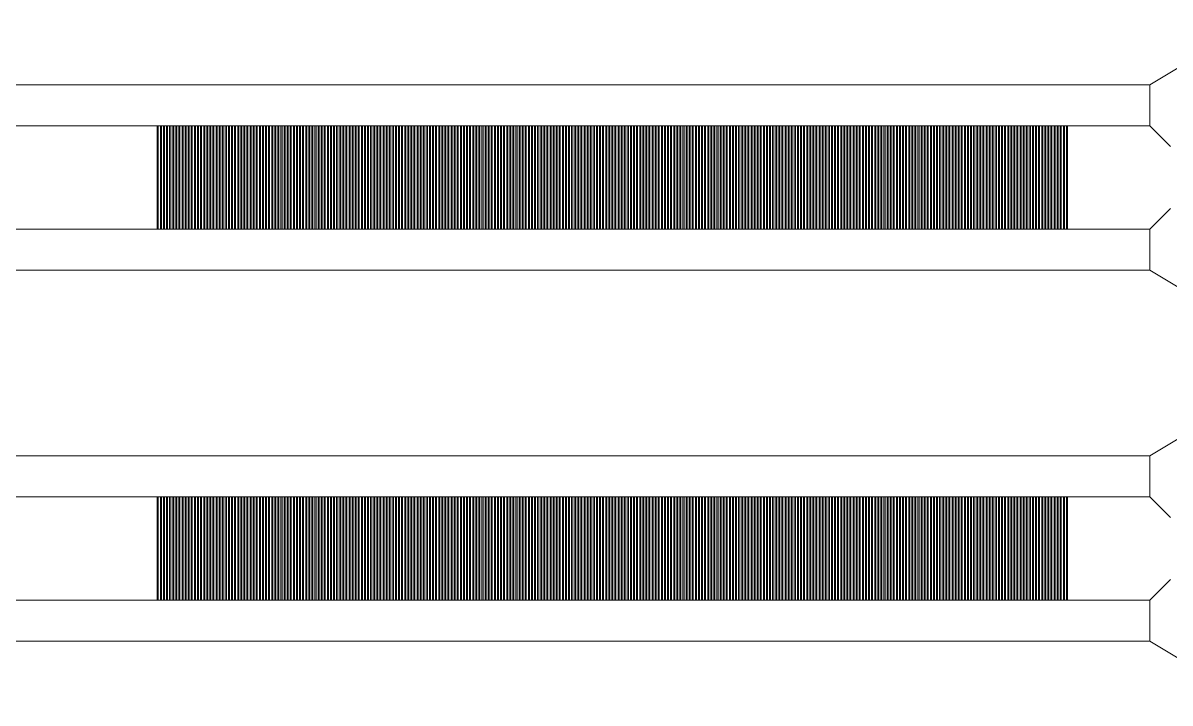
# Model space of a CAD drawing. Extents: x 1000 to 49000, y 2919 to 77300.
# Drawn here: x 32873 to 33430, y 65345 to 65675 of the extents above; entities that cross this region are included whole.
import ezdxf

# ---------------------------------------------------------------- set-up
doc = ezdxf.new("R2010")
doc.units = 13
doc.layers.add('Inner', color=4, linetype='Continuous', lineweight=0, true_color=0x00ffff)

msp = doc.modelspace()

# ---------------------------------------------------------------- linework, layer by layer
at = {"layer": 'Inner'}
for points in [[(33470, 65675), (33420, 65645), (33420, 65625), (33430, 65615)], [(33420, 65625), (33420, 65645), (31910, 65645), (31910, 65625), (33420, 65625)], [(32938.5, 65575), (32939, 65575), (32939, 65625), (32938.5, 65625), (32938.5, 65575)], [(32940, 65575), (32940.5, 65575), (32940.5, 65625), (32940, 65625), (32940, 65575)], [(32941.5, 65575), (32942, 65575), (32942, 65625), (32941.5, 65625), (32941.5, 65575)], [(32943, 65575), (32943.5, 65575), (32943.5, 65625), (32943, 65625), (32943, 65575)], [(32944.5, 65575), (32945, 65575), (32945, 65625), (32944.5, 65625), (32944.5, 65575)], [(32946, 65575), (32946.5, 65575), (32946.5, 65625), (32946, 65625), (32946, 65575)], [(32947.5, 65575), (32948, 65575), (32948, 65625), (32947.5, 65625), (32947.5, 65575)], [(32949, 65575), (32949.5, 65575), (32949.5, 65625), (32949, 65625), (32949, 65575)], [(32950.5, 65575), (32951, 65575), (32951, 65625), (32950.5, 65625), (32950.5, 65575)], [(32952, 65575), (32952.5, 65575), (32952.5, 65625), (32952, 65625), (32952, 65575)], [(32953.5, 65575), (32954, 65575), (32954, 65625), (32953.5, 65625), (32953.5, 65575)], [(32955, 65575), (32955.5, 65575), (32955.5, 65625), (32955, 65625), (32955, 65575)], [(32956.5, 65575), (32957, 65575), (32957, 65625), (32956.5, 65625), (32956.5, 65575)], [(32958, 65575), (32958.5, 65575), (32958.5, 65625), (32958, 65625), (32958, 65575)], [(32959.5, 65575), (32960, 65575), (32960, 65625), (32959.5, 65625), (32959.5, 65575)], [(32961, 65575), (32961.5, 65575), (32961.5, 65625), (32961, 65625), (32961, 65575)], [(32962.5, 65575), (32963, 65575), (32963, 65625), (32962.5, 65625), (32962.5, 65575)], [(32964, 65575), (32964.5, 65575), (32964.5, 65625), (32964, 65625), (32964, 65575)], [(32965.5, 65575), (32966, 65575), (32966, 65625), (32965.5, 65625), (32965.5, 65575)], [(32967, 65575), (32967.5, 65575), (32967.5, 65625), (32967, 65625), (32967, 65575)], [(32968.5, 65575), (32969, 65575), (32969, 65625), (32968.5, 65625), (32968.5, 65575)], [(32970, 65575), (32970.5, 65575), (32970.5, 65625), (32970, 65625), (32970, 65575)], [(32971.5, 65575), (32972, 65575), (32972, 65625), (32971.5, 65625), (32971.5, 65575)], [(32973, 65575), (32973.5, 65575), (32973.5, 65625), (32973, 65625), (32973, 65575)], [(32974.5, 65575), (32975, 65575), (32975, 65625), (32974.5, 65625), (32974.5, 65575)], [(32976, 65575), (32976.5, 65575), (32976.5, 65625), (32976, 65625), (32976, 65575)], [(32977.5, 65575), (32978, 65575), (32978, 65625), (32977.5, 65625), (32977.5, 65575)], [(32979, 65575), (32979.5, 65575), (32979.5, 65625), (32979, 65625), (32979, 65575)], [(32980.5, 65575), (32981, 65575), (32981, 65625), (32980.5, 65625), (32980.5, 65575)], [(32982, 65575), (32982.5, 65575), (32982.5, 65625), (32982, 65625), (32982, 65575)], [(32983.5, 65575), (32984, 65575), (32984, 65625), (32983.5, 65625), (32983.5, 65575)], [(32985, 65575), (32985.5, 65575), (32985.5, 65625), (32985, 65625), (32985, 65575)], [(32986.5, 65575), (32987, 65575), (32987, 65625), (32986.5, 65625), (32986.5, 65575)], [(32988, 65575), (32988.5, 65575), (32988.5, 65625), (32988, 65625), (32988, 65575)], [(32989.5, 65575), (32990, 65575), (32990, 65625), (32989.5, 65625), (32989.5, 65575)], [(32991, 65575), (32991.5, 65575), (32991.5, 65625), (32991, 65625), (32991, 65575)], [(32992.5, 65575), (32993, 65575), (32993, 65625), (32992.5, 65625), (32992.5, 65575)], [(32994, 65575), (32994.5, 65575), (32994.5, 65625), (32994, 65625), (32994, 65575)], [(32995.5, 65575), (32996, 65575), (32996, 65625), (32995.5, 65625), (32995.5, 65575)], [(32997, 65575), (32997.5, 65575), (32997.5, 65625), (32997, 65625), (32997, 65575)], [(32998.5, 65575), (32999, 65575), (32999, 65625), (32998.5, 65625), (32998.5, 65575)], [(33000, 65575), (33000.5, 65575), (33000.5, 65625), (33000, 65625), (33000, 65575)], [(33001.5, 65575), (33002, 65575), (33002, 65625), (33001.5, 65625), (33001.5, 65575)], [(33003, 65575), (33003.5, 65575), (33003.5, 65625), (33003, 65625), (33003, 65575)], [(33004.5, 65575), (33005, 65575), (33005, 65625), (33004.5, 65625), (33004.5, 65575)], [(33006, 65575), (33006.5, 65575), (33006.5, 65625), (33006, 65625), (33006, 65575)], [(33007.5, 65575), (33008, 65575), (33008, 65625), (33007.5, 65625), (33007.5, 65575)], [(33009, 65575), (33009.5, 65575), (33009.5, 65625), (33009, 65625), (33009, 65575)], [(33010.5, 65575), (33011, 65575), (33011, 65625), (33010.5, 65625), (33010.5, 65575)], [(33012, 65575), (33012.5, 65575), (33012.5, 65625), (33012, 65625), (33012, 65575)], [(33013.5, 65575), (33014, 65575), (33014, 65625), (33013.5, 65625), (33013.5, 65575)], [(33015, 65575), (33015.5, 65575), (33015.5, 65625), (33015, 65625), (33015, 65575)], [(33016.5, 65575), (33017, 65575), (33017, 65625), (33016.5, 65625), (33016.5, 65575)], [(33018, 65575), (33018.5, 65575), (33018.5, 65625), (33018, 65625), (33018, 65575)], [(33019.5, 65575), (33020, 65575), (33020, 65625), (33019.5, 65625), (33019.5, 65575)], [(33021, 65575), (33021.5, 65575), (33021.5, 65625), (33021, 65625), (33021, 65575)], [(33022.5, 65575), (33023, 65575), (33023, 65625), (33022.5, 65625), (33022.5, 65575)], [(33024, 65575), (33024.5, 65575), (33024.5, 65625), (33024, 65625), (33024, 65575)], [(33025.5, 65575), (33026, 65575), (33026, 65625), (33025.5, 65625), (33025.5, 65575)], [(33027, 65575), (33027.5, 65575), (33027.5, 65625), (33027, 65625), (33027, 65575)], [(33028.5, 65575), (33029, 65575), (33029, 65625), (33028.5, 65625), (33028.5, 65575)], [(33030, 65575), (33030.5, 65575), (33030.5, 65625), (33030, 65625), (33030, 65575)], [(33031.5, 65575), (33032, 65575), (33032, 65625), (33031.5, 65625), (33031.5, 65575)], [(33033, 65575), (33033.5, 65575), (33033.5, 65625), (33033, 65625), (33033, 65575)], [(33034.5, 65575), (33035, 65575), (33035, 65625), (33034.5, 65625), (33034.5, 65575)], [(33036, 65575), (33036.5, 65575), (33036.5, 65625), (33036, 65625), (33036, 65575)], [(33037.5, 65575), (33038, 65575), (33038, 65625), (33037.5, 65625), (33037.5, 65575)], [(33039, 65575), (33039.5, 65575), (33039.5, 65625), (33039, 65625), (33039, 65575)], [(33040.5, 65575), (33041, 65575), (33041, 65625), (33040.5, 65625), (33040.5, 65575)], [(33042, 65575), (33042.5, 65575), (33042.5, 65625), (33042, 65625), (33042, 65575)], [(33043.5, 65575), (33044, 65575), (33044, 65625), (33043.5, 65625), (33043.5, 65575)], [(33045, 65575), (33045.5, 65575), (33045.5, 65625), (33045, 65625), (33045, 65575)], [(33046.5, 65575), (33047, 65575), (33047, 65625), (33046.5, 65625), (33046.5, 65575)], [(33048, 65575), (33048.5, 65575), (33048.5, 65625), (33048, 65625), (33048, 65575)], [(33049.5, 65575), (33050, 65575), (33050, 65625), (33049.5, 65625), (33049.5, 65575)], [(33051, 65575), (33051.5, 65575), (33051.5, 65625), (33051, 65625), (33051, 65575)], [(33052.5, 65575), (33053, 65575), (33053, 65625), (33052.5, 65625), (33052.5, 65575)], [(33054, 65575), (33054.5, 65575), (33054.5, 65625), (33054, 65625), (33054, 65575)], [(33055.5, 65575), (33056, 65575), (33056, 65625), (33055.5, 65625), (33055.5, 65575)], [(33057, 65575), (33057.5, 65575), (33057.5, 65625), (33057, 65625), (33057, 65575)], [(33058.5, 65575), (33059, 65575), (33059, 65625), (33058.5, 65625), (33058.5, 65575)], [(33060, 65575), (33060.5, 65575), (33060.5, 65625), (33060, 65625), (33060, 65575)], [(33061.5, 65575), (33062, 65575), (33062, 65625), (33061.5, 65625), (33061.5, 65575)], [(33063, 65575), (33063.5, 65575), (33063.5, 65625), (33063, 65625), (33063, 65575)], [(33064.5, 65575), (33065, 65575), (33065, 65625), (33064.5, 65625), (33064.5, 65575)], [(33066, 65575), (33066.5, 65575), (33066.5, 65625), (33066, 65625), (33066, 65575)], [(33067.5, 65575), (33068, 65575), (33068, 65625), (33067.5, 65625), (33067.5, 65575)], [(33069, 65575), (33069.5, 65575), (33069.5, 65625), (33069, 65625), (33069, 65575)], [(33070.5, 65575), (33071, 65575), (33071, 65625), (33070.5, 65625), (33070.5, 65575)], [(33072, 65575), (33072.5, 65575), (33072.5, 65625), (33072, 65625), (33072, 65575)], [(33073.5, 65575), (33074, 65575), (33074, 65625), (33073.5, 65625), (33073.5, 65575)], [(33075, 65575), (33075.5, 65575), (33075.5, 65625), (33075, 65625), (33075, 65575)], [(33076.5, 65575), (33077, 65575), (33077, 65625), (33076.5, 65625), (33076.5, 65575)], [(33078, 65575), (33078.5, 65575), (33078.5, 65625), (33078, 65625), (33078, 65575)], [(33079.5, 65575), (33080, 65575), (33080, 65625), (33079.5, 65625), (33079.5, 65575)], [(33081, 65575), (33081.5, 65575), (33081.5, 65625), (33081, 65625), (33081, 65575)], [(33082.5, 65575), (33083, 65575), (33083, 65625), (33082.5, 65625), (33082.5, 65575)], [(33084, 65575), (33084.5, 65575), (33084.5, 65625), (33084, 65625), (33084, 65575)], [(33085.5, 65575), (33086, 65575), (33086, 65625), (33085.5, 65625), (33085.5, 65575)], [(33087, 65575), (33087.5, 65575), (33087.5, 65625), (33087, 65625), (33087, 65575)], [(33088.5, 65575), (33089, 65575), (33089, 65625), (33088.5, 65625), (33088.5, 65575)], [(33090, 65575), (33090.5, 65575), (33090.5, 65625), (33090, 65625), (33090, 65575)], [(33091.5, 65575), (33092, 65575), (33092, 65625), (33091.5, 65625), (33091.5, 65575)], [(33093, 65575), (33093.5, 65575), (33093.5, 65625), (33093, 65625), (33093, 65575)], [(33094.5, 65575), (33095, 65575), (33095, 65625), (33094.5, 65625), (33094.5, 65575)], [(33096, 65575), (33096.5, 65575), (33096.5, 65625), (33096, 65625), (33096, 65575)], [(33097.5, 65575), (33098, 65575), (33098, 65625), (33097.5, 65625), (33097.5, 65575)], [(33099, 65575), (33099.5, 65575), (33099.5, 65625), (33099, 65625), (33099, 65575)], [(33100.5, 65575), (33101, 65575), (33101, 65625), (33100.5, 65625), (33100.5, 65575)], [(33102, 65575), (33102.5, 65575), (33102.5, 65625), (33102, 65625), (33102, 65575)], [(33103.5, 65575), (33104, 65575), (33104, 65625), (33103.5, 65625), (33103.5, 65575)], [(33105, 65575), (33105.5, 65575), (33105.5, 65625), (33105, 65625), (33105, 65575)], [(33106.5, 65575), (33107, 65575), (33107, 65625), (33106.5, 65625), (33106.5, 65575)], [(33108, 65575), (33108.5, 65575), (33108.5, 65625), (33108, 65625), (33108, 65575)], [(33109.5, 65575), (33110, 65575), (33110, 65625), (33109.5, 65625), (33109.5, 65575)], [(33111, 65575), (33111.5, 65575), (33111.5, 65625), (33111, 65625), (33111, 65575)], [(33112.5, 65575), (33113, 65575), (33113, 65625), (33112.5, 65625), (33112.5, 65575)], [(33114, 65575), (33114.5, 65575), (33114.5, 65625), (33114, 65625), (33114, 65575)], [(33115.5, 65575), (33116, 65575), (33116, 65625), (33115.5, 65625), (33115.5, 65575)], [(33117, 65575), (33117.5, 65575), (33117.5, 65625), (33117, 65625), (33117, 65575)], [(33118.5, 65575), (33119, 65575), (33119, 65625), (33118.5, 65625), (33118.5, 65575)], [(33120, 65575), (33120.5, 65575), (33120.5, 65625), (33120, 65625), (33120, 65575)], [(33121.5, 65575), (33122, 65575), (33122, 65625), (33121.5, 65625), (33121.5, 65575)], [(33123, 65575), (33123.5, 65575), (33123.5, 65625), (33123, 65625), (33123, 65575)], [(33124.5, 65575), (33125, 65575), (33125, 65625), (33124.5, 65625), (33124.5, 65575)], [(33126, 65575), (33126.5, 65575), (33126.5, 65625), (33126, 65625), (33126, 65575)], [(33127.5, 65575), (33128, 65575), (33128, 65625), (33127.5, 65625), (33127.5, 65575)], [(33129, 65575), (33129.5, 65575), (33129.5, 65625), (33129, 65625), (33129, 65575)], [(33130.5, 65575), (33131, 65575), (33131, 65625), (33130.5, 65625), (33130.5, 65575)], [(33132, 65575), (33132.5, 65575), (33132.5, 65625), (33132, 65625), (33132, 65575)], [(33133.5, 65575), (33134, 65575), (33134, 65625), (33133.5, 65625), (33133.5, 65575)], [(33135, 65575), (33135.5, 65575), (33135.5, 65625), (33135, 65625), (33135, 65575)], [(33136.5, 65575), (33137, 65575), (33137, 65625), (33136.5, 65625), (33136.5, 65575)], [(33138, 65575), (33138.5, 65575), (33138.5, 65625), (33138, 65625), (33138, 65575)], [(33139.5, 65575), (33140, 65575), (33140, 65625), (33139.5, 65625), (33139.5, 65575)], [(33141, 65575), (33141.5, 65575), (33141.5, 65625), (33141, 65625), (33141, 65575)], [(33142.5, 65575), (33143, 65575), (33143, 65625), (33142.5, 65625), (33142.5, 65575)], [(33144, 65575), (33144.5, 65575), (33144.5, 65625), (33144, 65625), (33144, 65575)], [(33145.5, 65575), (33146, 65575), (33146, 65625), (33145.5, 65625), (33145.5, 65575)], [(33147, 65575), (33147.5, 65575), (33147.5, 65625), (33147, 65625), (33147, 65575)], [(33148.5, 65575), (33149, 65575), (33149, 65625), (33148.5, 65625), (33148.5, 65575)], [(33150, 65575), (33150.5, 65575), (33150.5, 65625), (33150, 65625), (33150, 65575)], [(33151.5, 65575), (33152, 65575), (33152, 65625), (33151.5, 65625), (33151.5, 65575)], [(33153, 65575), (33153.5, 65575), (33153.5, 65625), (33153, 65625), (33153, 65575)], [(33154.5, 65575), (33155, 65575), (33155, 65625), (33154.5, 65625), (33154.5, 65575)], [(33156, 65575), (33156.5, 65575), (33156.5, 65625), (33156, 65625), (33156, 65575)], [(33157.5, 65575), (33158, 65575), (33158, 65625), (33157.5, 65625), (33157.5, 65575)], [(33159, 65575), (33159.5, 65575), (33159.5, 65625), (33159, 65625), (33159, 65575)], [(33160.5, 65575), (33161, 65575), (33161, 65625), (33160.5, 65625), (33160.5, 65575)], [(33162, 65575), (33162.5, 65575), (33162.5, 65625), (33162, 65625), (33162, 65575)], [(33163.5, 65575), (33164, 65575), (33164, 65625), (33163.5, 65625), (33163.5, 65575)], [(33165, 65575), (33165.5, 65575), (33165.5, 65625), (33165, 65625), (33165, 65575)], [(33166.5, 65575), (33167, 65575), (33167, 65625), (33166.5, 65625), (33166.5, 65575)], [(33168, 65575), (33168.5, 65575), (33168.5, 65625), (33168, 65625), (33168, 65575)], [(33169.5, 65575), (33170, 65575), (33170, 65625), (33169.5, 65625), (33169.5, 65575)], [(33171, 65575), (33171.5, 65575), (33171.5, 65625), (33171, 65625), (33171, 65575)], [(33172.5, 65575), (33173, 65575), (33173, 65625), (33172.5, 65625), (33172.5, 65575)], [(33174, 65575), (33174.5, 65575), (33174.5, 65625), (33174, 65625), (33174, 65575)], [(33175.5, 65575), (33176, 65575), (33176, 65625), (33175.5, 65625), (33175.5, 65575)], [(33177, 65575), (33177.5, 65575), (33177.5, 65625), (33177, 65625), (33177, 65575)], [(33178.5, 65575), (33179, 65575), (33179, 65625), (33178.5, 65625), (33178.5, 65575)], [(33180, 65575), (33180.5, 65575), (33180.5, 65625), (33180, 65625), (33180, 65575)], [(33181.5, 65575), (33182, 65575), (33182, 65625), (33181.5, 65625), (33181.5, 65575)], [(33183, 65575), (33183.5, 65575), (33183.5, 65625), (33183, 65625), (33183, 65575)], [(33184.5, 65575), (33185, 65575), (33185, 65625), (33184.5, 65625), (33184.5, 65575)], [(33186, 65575), (33186.5, 65575), (33186.5, 65625), (33186, 65625), (33186, 65575)], [(33187.5, 65575), (33188, 65575), (33188, 65625), (33187.5, 65625), (33187.5, 65575)], [(33189, 65575), (33189.5, 65575), (33189.5, 65625), (33189, 65625), (33189, 65575)], [(33190.5, 65575), (33191, 65575), (33191, 65625), (33190.5, 65625), (33190.5, 65575)], [(33192, 65575), (33192.5, 65575), (33192.5, 65625), (33192, 65625), (33192, 65575)], [(33193.5, 65575), (33194, 65575), (33194, 65625), (33193.5, 65625), (33193.5, 65575)], [(33195, 65575), (33195.5, 65575), (33195.5, 65625), (33195, 65625), (33195, 65575)], [(33196.5, 65575), (33197, 65575), (33197, 65625), (33196.5, 65625), (33196.5, 65575)], [(33198, 65575), (33198.5, 65575), (33198.5, 65625), (33198, 65625), (33198, 65575)], [(33199.5, 65575), (33200, 65575), (33200, 65625), (33199.5, 65625), (33199.5, 65575)], [(33201, 65575), (33201.5, 65575), (33201.5, 65625), (33201, 65625), (33201, 65575)], [(33202.5, 65575), (33203, 65575), (33203, 65625), (33202.5, 65625), (33202.5, 65575)], [(33204, 65575), (33204.5, 65575), (33204.5, 65625), (33204, 65625), (33204, 65575)], [(33205.5, 65575), (33206, 65575), (33206, 65625), (33205.5, 65625), (33205.5, 65575)], [(33207, 65575), (33207.5, 65575), (33207.5, 65625), (33207, 65625), (33207, 65575)], [(33208.5, 65575), (33209, 65575), (33209, 65625), (33208.5, 65625), (33208.5, 65575)], [(33210, 65575), (33210.5, 65575), (33210.5, 65625), (33210, 65625), (33210, 65575)], [(33211.5, 65575), (33212, 65575), (33212, 65625), (33211.5, 65625), (33211.5, 65575)], [(33213, 65575), (33213.5, 65575), (33213.5, 65625), (33213, 65625), (33213, 65575)], [(33214.5, 65575), (33215, 65575), (33215, 65625), (33214.5, 65625), (33214.5, 65575)], [(33216, 65575), (33216.5, 65575), (33216.5, 65625), (33216, 65625), (33216, 65575)], [(33217.5, 65575), (33218, 65575), (33218, 65625), (33217.5, 65625), (33217.5, 65575)], [(33219, 65575), (33219.5, 65575), (33219.5, 65625), (33219, 65625), (33219, 65575)], [(33220.5, 65575), (33221, 65575), (33221, 65625), (33220.5, 65625), (33220.5, 65575)], [(33222, 65575), (33222.5, 65575), (33222.5, 65625), (33222, 65625), (33222, 65575)], [(33223.5, 65575), (33224, 65575), (33224, 65625), (33223.5, 65625), (33223.5, 65575)], [(33225, 65575), (33225.5, 65575), (33225.5, 65625), (33225, 65625), (33225, 65575)], [(33226.5, 65575), (33227, 65575), (33227, 65625), (33226.5, 65625), (33226.5, 65575)], [(33228, 65575), (33228.5, 65575), (33228.5, 65625), (33228, 65625), (33228, 65575)], [(33229.5, 65575), (33230, 65575), (33230, 65625), (33229.5, 65625), (33229.5, 65575)], [(33231, 65575), (33231.5, 65575), (33231.5, 65625), (33231, 65625), (33231, 65575)], [(33232.5, 65575), (33233, 65575), (33233, 65625), (33232.5, 65625), (33232.5, 65575)], [(33234, 65575), (33234.5, 65575), (33234.5, 65625), (33234, 65625), (33234, 65575)], [(33235.5, 65575), (33236, 65575), (33236, 65625), (33235.5, 65625), (33235.5, 65575)], [(33237, 65575), (33237.5, 65575), (33237.5, 65625), (33237, 65625), (33237, 65575)], [(33238.5, 65575), (33239, 65575), (33239, 65625), (33238.5, 65625), (33238.5, 65575)], [(33240, 65575), (33240.5, 65575), (33240.5, 65625), (33240, 65625), (33240, 65575)], [(33241.5, 65575), (33242, 65575), (33242, 65625), (33241.5, 65625), (33241.5, 65575)], [(33243, 65575), (33243.5, 65575), (33243.5, 65625), (33243, 65625), (33243, 65575)], [(33244.5, 65575), (33245, 65575), (33245, 65625), (33244.5, 65625), (33244.5, 65575)], [(33246, 65575), (33246.5, 65575), (33246.5, 65625), (33246, 65625), (33246, 65575)], [(33247.5, 65575), (33248, 65575), (33248, 65625), (33247.5, 65625), (33247.5, 65575)], [(33249, 65575), (33249.5, 65575), (33249.5, 65625), (33249, 65625), (33249, 65575)], [(33250.5, 65575), (33251, 65575), (33251, 65625), (33250.5, 65625), (33250.5, 65575)], [(33252, 65575), (33252.5, 65575), (33252.5, 65625), (33252, 65625), (33252, 65575)], [(33253.5, 65575), (33254, 65575), (33254, 65625), (33253.5, 65625), (33253.5, 65575)], [(33255, 65575), (33255.5, 65575), (33255.5, 65625), (33255, 65625), (33255, 65575)], [(33256.5, 65575), (33257, 65575), (33257, 65625), (33256.5, 65625), (33256.5, 65575)], [(33258, 65575), (33258.5, 65575), (33258.5, 65625), (33258, 65625), (33258, 65575)], [(33259.5, 65575), (33260, 65575), (33260, 65625), (33259.5, 65625), (33259.5, 65575)], [(33261, 65575), (33261.5, 65575), (33261.5, 65625), (33261, 65625), (33261, 65575)], [(33262.5, 65575), (33263, 65575), (33263, 65625), (33262.5, 65625), (33262.5, 65575)], [(33264, 65575), (33264.5, 65575), (33264.5, 65625), (33264, 65625), (33264, 65575)], [(33265.5, 65575), (33266, 65575), (33266, 65625), (33265.5, 65625), (33265.5, 65575)], [(33267, 65575), (33267.5, 65575), (33267.5, 65625), (33267, 65625), (33267, 65575)], [(33268.5, 65575), (33269, 65575), (33269, 65625), (33268.5, 65625), (33268.5, 65575)], [(33270, 65575), (33270.5, 65575), (33270.5, 65625), (33270, 65625), (33270, 65575)], [(33271.5, 65575), (33272, 65575), (33272, 65625), (33271.5, 65625), (33271.5, 65575)], [(33273, 65575), (33273.5, 65575), (33273.5, 65625), (33273, 65625), (33273, 65575)], [(33274.5, 65575), (33275, 65575), (33275, 65625), (33274.5, 65625), (33274.5, 65575)], [(33276, 65575), (33276.5, 65575), (33276.5, 65625), (33276, 65625), (33276, 65575)], [(33277.5, 65575), (33278, 65575), (33278, 65625), (33277.5, 65625), (33277.5, 65575)], [(33279, 65575), (33279.5, 65575), (33279.5, 65625), (33279, 65625), (33279, 65575)], [(33280.5, 65575), (33281, 65575), (33281, 65625), (33280.5, 65625), (33280.5, 65575)], [(33282, 65575), (33282.5, 65575), (33282.5, 65625), (33282, 65625), (33282, 65575)], [(33283.5, 65575), (33284, 65575), (33284, 65625), (33283.5, 65625), (33283.5, 65575)], [(33285, 65575), (33285.5, 65575), (33285.5, 65625), (33285, 65625), (33285, 65575)], [(33286.5, 65575), (33287, 65575), (33287, 65625), (33286.5, 65625), (33286.5, 65575)], [(33288, 65575), (33288.5, 65575), (33288.5, 65625), (33288, 65625), (33288, 65575)], [(33289.5, 65575), (33290, 65575), (33290, 65625), (33289.5, 65625), (33289.5, 65575)], [(33291, 65575), (33291.5, 65575), (33291.5, 65625), (33291, 65625), (33291, 65575)], [(33292.5, 65575), (33293, 65575), (33293, 65625), (33292.5, 65625), (33292.5, 65575)], [(33294, 65575), (33294.5, 65575), (33294.5, 65625), (33294, 65625), (33294, 65575)], [(33295.5, 65575), (33296, 65575), (33296, 65625), (33295.5, 65625), (33295.5, 65575)], [(33297, 65575), (33297.5, 65575), (33297.5, 65625), (33297, 65625), (33297, 65575)], [(33298.5, 65575), (33299, 65575), (33299, 65625), (33298.5, 65625), (33298.5, 65575)], [(33300, 65575), (33300.5, 65575), (33300.5, 65625), (33300, 65625), (33300, 65575)], [(33301.5, 65575), (33302, 65575), (33302, 65625), (33301.5, 65625), (33301.5, 65575)], [(33303, 65575), (33303.5, 65575), (33303.5, 65625), (33303, 65625), (33303, 65575)], [(33304.5, 65575), (33305, 65575), (33305, 65625), (33304.5, 65625), (33304.5, 65575)], [(33306, 65575), (33306.5, 65575), (33306.5, 65625), (33306, 65625), (33306, 65575)], [(33307.5, 65575), (33308, 65575), (33308, 65625), (33307.5, 65625), (33307.5, 65575)], [(33309, 65575), (33309.5, 65575), (33309.5, 65625), (33309, 65625), (33309, 65575)], [(33310.5, 65575), (33311, 65575), (33311, 65625), (33310.5, 65625), (33310.5, 65575)], [(33312, 65575), (33312.5, 65575), (33312.5, 65625), (33312, 65625), (33312, 65575)], [(33313.5, 65575), (33314, 65575), (33314, 65625), (33313.5, 65625), (33313.5, 65575)], [(33315, 65575), (33315.5, 65575), (33315.5, 65625), (33315, 65625), (33315, 65575)], [(33316.5, 65575), (33317, 65575), (33317, 65625), (33316.5, 65625), (33316.5, 65575)], [(33318, 65575), (33318.5, 65575), (33318.5, 65625), (33318, 65625), (33318, 65575)], [(33319.5, 65575), (33320, 65575), (33320, 65625), (33319.5, 65625), (33319.5, 65575)], [(33321, 65575), (33321.5, 65575), (33321.5, 65625), (33321, 65625), (33321, 65575)], [(33322.5, 65575), (33323, 65575), (33323, 65625), (33322.5, 65625), (33322.5, 65575)], [(33324, 65575), (33324.5, 65575), (33324.5, 65625), (33324, 65625), (33324, 65575)], [(33325.5, 65575), (33326, 65575), (33326, 65625), (33325.5, 65625), (33325.5, 65575)], [(33327, 65575), (33327.5, 65575), (33327.5, 65625), (33327, 65625), (33327, 65575)], [(33328.5, 65575), (33329, 65575), (33329, 65625), (33328.5, 65625), (33328.5, 65575)], [(33330, 65575), (33330.5, 65575), (33330.5, 65625), (33330, 65625), (33330, 65575)], [(33331.5, 65575), (33332, 65575), (33332, 65625), (33331.5, 65625), (33331.5, 65575)], [(33333, 65575), (33333.5, 65575), (33333.5, 65625), (33333, 65625), (33333, 65575)], [(33334.5, 65575), (33335, 65575), (33335, 65625), (33334.5, 65625), (33334.5, 65575)], [(33336, 65575), (33336.5, 65575), (33336.5, 65625), (33336, 65625), (33336, 65575)], [(33337.5, 65575), (33338, 65575), (33338, 65625), (33337.5, 65625), (33337.5, 65575)], [(33339, 65575), (33339.5, 65575), (33339.5, 65625), (33339, 65625), (33339, 65575)], [(33340.5, 65575), (33341, 65575), (33341, 65625), (33340.5, 65625), (33340.5, 65575)], [(33342, 65575), (33342.5, 65575), (33342.5, 65625), (33342, 65625), (33342, 65575)], [(33343.5, 65575), (33344, 65575), (33344, 65625), (33343.5, 65625), (33343.5, 65575)], [(33345, 65575), (33345.5, 65575), (33345.5, 65625), (33345, 65625), (33345, 65575)], [(33346.5, 65575), (33347, 65575), (33347, 65625), (33346.5, 65625), (33346.5, 65575)], [(33348, 65575), (33348.5, 65575), (33348.5, 65625), (33348, 65625), (33348, 65575)], [(33349.5, 65575), (33350, 65575), (33350, 65625), (33349.5, 65625), (33349.5, 65575)], [(33351, 65575), (33351.5, 65575), (33351.5, 65625), (33351, 65625), (33351, 65575)], [(33352.5, 65575), (33353, 65575), (33353, 65625), (33352.5, 65625), (33352.5, 65575)], [(33354, 65575), (33354.5, 65575), (33354.5, 65625), (33354, 65625), (33354, 65575)], [(33355.5, 65575), (33356, 65575), (33356, 65625), (33355.5, 65625), (33355.5, 65575)], [(33357, 65575), (33357.5, 65575), (33357.5, 65625), (33357, 65625), (33357, 65575)], [(33358.5, 65575), (33359, 65575), (33359, 65625), (33358.5, 65625), (33358.5, 65575)], [(33360, 65575), (33360.5, 65575), (33360.5, 65625), (33360, 65625), (33360, 65575)], [(33361.5, 65575), (33362, 65575), (33362, 65625), (33361.5, 65625), (33361.5, 65575)], [(33363, 65575), (33363.5, 65575), (33363.5, 65625), (33363, 65625), (33363, 65575)], [(33364.5, 65575), (33365, 65575), (33365, 65625), (33364.5, 65625), (33364.5, 65575)], [(33366, 65575), (33366.5, 65575), (33366.5, 65625), (33366, 65625), (33366, 65575)], [(33367.5, 65575), (33368, 65575), (33368, 65625), (33367.5, 65625), (33367.5, 65575)], [(33369, 65575), (33369.5, 65575), (33369.5, 65625), (33369, 65625), (33369, 65575)], [(33370.5, 65575), (33371, 65575), (33371, 65625), (33370.5, 65625), (33370.5, 65575)], [(33372, 65575), (33372.5, 65575), (33372.5, 65625), (33372, 65625), (33372, 65575)], [(33373.5, 65575), (33374, 65575), (33374, 65625), (33373.5, 65625), (33373.5, 65575)], [(33375, 65575), (33375.5, 65575), (33375.5, 65625), (33375, 65625), (33375, 65575)], [(33376.5, 65575), (33377, 65575), (33377, 65625), (33376.5, 65625), (33376.5, 65575)], [(33378, 65575), (33378.5, 65575), (33378.5, 65625), (33378, 65625), (33378, 65575)], [(33379.5, 65575), (33380, 65575), (33380, 65625), (33379.5, 65625), (33379.5, 65575)], [(33430, 65585), (33420, 65575), (33420, 65555), (33470, 65525)], [(33420, 65575), (33420, 65555), (31910, 65555), (31910, 65575), (33420, 65575)], [(33470, 65495), (33420, 65465), (33420, 65445), (33430, 65435)], [(33420, 65445), (33420, 65465), (31910, 65465), (31910, 65445), (33420, 65445)], [(32938.5, 65395), (32939, 65395), (32939, 65445), (32938.5, 65445), (32938.5, 65395)], [(32940, 65395), (32940.5, 65395), (32940.5, 65445), (32940, 65445), (32940, 65395)], [(32941.5, 65395), (32942, 65395), (32942, 65445), (32941.5, 65445), (32941.5, 65395)], [(32943, 65395), (32943.5, 65395), (32943.5, 65445), (32943, 65445), (32943, 65395)], [(32944.5, 65395), (32945, 65395), (32945, 65445), (32944.5, 65445), (32944.5, 65395)], [(32946, 65395), (32946.5, 65395), (32946.5, 65445), (32946, 65445), (32946, 65395)], [(32947.5, 65395), (32948, 65395), (32948, 65445), (32947.5, 65445), (32947.5, 65395)], [(32949, 65395), (32949.5, 65395), (32949.5, 65445), (32949, 65445), (32949, 65395)], [(32950.5, 65395), (32951, 65395), (32951, 65445), (32950.5, 65445), (32950.5, 65395)], [(32952, 65395), (32952.5, 65395), (32952.5, 65445), (32952, 65445), (32952, 65395)], [(32953.5, 65395), (32954, 65395), (32954, 65445), (32953.5, 65445), (32953.5, 65395)], [(32955, 65395), (32955.5, 65395), (32955.5, 65445), (32955, 65445), (32955, 65395)], [(32956.5, 65395), (32957, 65395), (32957, 65445), (32956.5, 65445), (32956.5, 65395)], [(32958, 65395), (32958.5, 65395), (32958.5, 65445), (32958, 65445), (32958, 65395)], [(32959.5, 65395), (32960, 65395), (32960, 65445), (32959.5, 65445), (32959.5, 65395)], [(32961, 65395), (32961.5, 65395), (32961.5, 65445), (32961, 65445), (32961, 65395)], [(32962.5, 65395), (32963, 65395), (32963, 65445), (32962.5, 65445), (32962.5, 65395)], [(32964, 65395), (32964.5, 65395), (32964.5, 65445), (32964, 65445), (32964, 65395)], [(32965.5, 65395), (32966, 65395), (32966, 65445), (32965.5, 65445), (32965.5, 65395)], [(32967, 65395), (32967.5, 65395), (32967.5, 65445), (32967, 65445), (32967, 65395)], [(32968.5, 65395), (32969, 65395), (32969, 65445), (32968.5, 65445), (32968.5, 65395)], [(32970, 65395), (32970.5, 65395), (32970.5, 65445), (32970, 65445), (32970, 65395)], [(32971.5, 65395), (32972, 65395), (32972, 65445), (32971.5, 65445), (32971.5, 65395)], [(32973, 65395), (32973.5, 65395), (32973.5, 65445), (32973, 65445), (32973, 65395)], [(32974.5, 65395), (32975, 65395), (32975, 65445), (32974.5, 65445), (32974.5, 65395)], [(32976, 65395), (32976.5, 65395), (32976.5, 65445), (32976, 65445), (32976, 65395)], [(32977.5, 65395), (32978, 65395), (32978, 65445), (32977.5, 65445), (32977.5, 65395)], [(32979, 65395), (32979.5, 65395), (32979.5, 65445), (32979, 65445), (32979, 65395)], [(32980.5, 65395), (32981, 65395), (32981, 65445), (32980.5, 65445), (32980.5, 65395)], [(32982, 65395), (32982.5, 65395), (32982.5, 65445), (32982, 65445), (32982, 65395)], [(32983.5, 65395), (32984, 65395), (32984, 65445), (32983.5, 65445), (32983.5, 65395)], [(32985, 65395), (32985.5, 65395), (32985.5, 65445), (32985, 65445), (32985, 65395)], [(32986.5, 65395), (32987, 65395), (32987, 65445), (32986.5, 65445), (32986.5, 65395)], [(32988, 65395), (32988.5, 65395), (32988.5, 65445), (32988, 65445), (32988, 65395)], [(32989.5, 65395), (32990, 65395), (32990, 65445), (32989.5, 65445), (32989.5, 65395)], [(32991, 65395), (32991.5, 65395), (32991.5, 65445), (32991, 65445), (32991, 65395)], [(32992.5, 65395), (32993, 65395), (32993, 65445), (32992.5, 65445), (32992.5, 65395)], [(32994, 65395), (32994.5, 65395), (32994.5, 65445), (32994, 65445), (32994, 65395)], [(32995.5, 65395), (32996, 65395), (32996, 65445), (32995.5, 65445), (32995.5, 65395)], [(32997, 65395), (32997.5, 65395), (32997.5, 65445), (32997, 65445), (32997, 65395)], [(32998.5, 65395), (32999, 65395), (32999, 65445), (32998.5, 65445), (32998.5, 65395)], [(33000, 65395), (33000.5, 65395), (33000.5, 65445), (33000, 65445), (33000, 65395)], [(33001.5, 65395), (33002, 65395), (33002, 65445), (33001.5, 65445), (33001.5, 65395)], [(33003, 65395), (33003.5, 65395), (33003.5, 65445), (33003, 65445), (33003, 65395)], [(33004.5, 65395), (33005, 65395), (33005, 65445), (33004.5, 65445), (33004.5, 65395)], [(33006, 65395), (33006.5, 65395), (33006.5, 65445), (33006, 65445), (33006, 65395)], [(33007.5, 65395), (33008, 65395), (33008, 65445), (33007.5, 65445), (33007.5, 65395)], [(33009, 65395), (33009.5, 65395), (33009.5, 65445), (33009, 65445), (33009, 65395)], [(33010.5, 65395), (33011, 65395), (33011, 65445), (33010.5, 65445), (33010.5, 65395)], [(33012, 65395), (33012.5, 65395), (33012.5, 65445), (33012, 65445), (33012, 65395)], [(33013.5, 65395), (33014, 65395), (33014, 65445), (33013.5, 65445), (33013.5, 65395)], [(33015, 65395), (33015.5, 65395), (33015.5, 65445), (33015, 65445), (33015, 65395)], [(33016.5, 65395), (33017, 65395), (33017, 65445), (33016.5, 65445), (33016.5, 65395)], [(33018, 65395), (33018.5, 65395), (33018.5, 65445), (33018, 65445), (33018, 65395)], [(33019.5, 65395), (33020, 65395), (33020, 65445), (33019.5, 65445), (33019.5, 65395)], [(33021, 65395), (33021.5, 65395), (33021.5, 65445), (33021, 65445), (33021, 65395)], [(33022.5, 65395), (33023, 65395), (33023, 65445), (33022.5, 65445), (33022.5, 65395)], [(33024, 65395), (33024.5, 65395), (33024.5, 65445), (33024, 65445), (33024, 65395)], [(33025.5, 65395), (33026, 65395), (33026, 65445), (33025.5, 65445), (33025.5, 65395)], [(33027, 65395), (33027.5, 65395), (33027.5, 65445), (33027, 65445), (33027, 65395)], [(33028.5, 65395), (33029, 65395), (33029, 65445), (33028.5, 65445), (33028.5, 65395)], [(33030, 65395), (33030.5, 65395), (33030.5, 65445), (33030, 65445), (33030, 65395)], [(33031.5, 65395), (33032, 65395), (33032, 65445), (33031.5, 65445), (33031.5, 65395)], [(33033, 65395), (33033.5, 65395), (33033.5, 65445), (33033, 65445), (33033, 65395)], [(33034.5, 65395), (33035, 65395), (33035, 65445), (33034.5, 65445), (33034.5, 65395)], [(33036, 65395), (33036.5, 65395), (33036.5, 65445), (33036, 65445), (33036, 65395)], [(33037.5, 65395), (33038, 65395), (33038, 65445), (33037.5, 65445), (33037.5, 65395)], [(33039, 65395), (33039.5, 65395), (33039.5, 65445), (33039, 65445), (33039, 65395)], [(33040.5, 65395), (33041, 65395), (33041, 65445), (33040.5, 65445), (33040.5, 65395)], [(33042, 65395), (33042.5, 65395), (33042.5, 65445), (33042, 65445), (33042, 65395)], [(33043.5, 65395), (33044, 65395), (33044, 65445), (33043.5, 65445), (33043.5, 65395)], [(33045, 65395), (33045.5, 65395), (33045.5, 65445), (33045, 65445), (33045, 65395)], [(33046.5, 65395), (33047, 65395), (33047, 65445), (33046.5, 65445), (33046.5, 65395)], [(33048, 65395), (33048.5, 65395), (33048.5, 65445), (33048, 65445), (33048, 65395)], [(33049.5, 65395), (33050, 65395), (33050, 65445), (33049.5, 65445), (33049.5, 65395)], [(33051, 65395), (33051.5, 65395), (33051.5, 65445), (33051, 65445), (33051, 65395)], [(33052.5, 65395), (33053, 65395), (33053, 65445), (33052.5, 65445), (33052.5, 65395)], [(33054, 65395), (33054.5, 65395), (33054.5, 65445), (33054, 65445), (33054, 65395)], [(33055.5, 65395), (33056, 65395), (33056, 65445), (33055.5, 65445), (33055.5, 65395)], [(33057, 65395), (33057.5, 65395), (33057.5, 65445), (33057, 65445), (33057, 65395)], [(33058.5, 65395), (33059, 65395), (33059, 65445), (33058.5, 65445), (33058.5, 65395)], [(33060, 65395), (33060.5, 65395), (33060.5, 65445), (33060, 65445), (33060, 65395)], [(33061.5, 65395), (33062, 65395), (33062, 65445), (33061.5, 65445), (33061.5, 65395)], [(33063, 65395), (33063.5, 65395), (33063.5, 65445), (33063, 65445), (33063, 65395)], [(33064.5, 65395), (33065, 65395), (33065, 65445), (33064.5, 65445), (33064.5, 65395)], [(33066, 65395), (33066.5, 65395), (33066.5, 65445), (33066, 65445), (33066, 65395)], [(33067.5, 65395), (33068, 65395), (33068, 65445), (33067.5, 65445), (33067.5, 65395)], [(33069, 65395), (33069.5, 65395), (33069.5, 65445), (33069, 65445), (33069, 65395)], [(33070.5, 65395), (33071, 65395), (33071, 65445), (33070.5, 65445), (33070.5, 65395)], [(33072, 65395), (33072.5, 65395), (33072.5, 65445), (33072, 65445), (33072, 65395)], [(33073.5, 65395), (33074, 65395), (33074, 65445), (33073.5, 65445), (33073.5, 65395)], [(33075, 65395), (33075.5, 65395), (33075.5, 65445), (33075, 65445), (33075, 65395)], [(33076.5, 65395), (33077, 65395), (33077, 65445), (33076.5, 65445), (33076.5, 65395)], [(33078, 65395), (33078.5, 65395), (33078.5, 65445), (33078, 65445), (33078, 65395)], [(33079.5, 65395), (33080, 65395), (33080, 65445), (33079.5, 65445), (33079.5, 65395)], [(33081, 65395), (33081.5, 65395), (33081.5, 65445), (33081, 65445), (33081, 65395)], [(33082.5, 65395), (33083, 65395), (33083, 65445), (33082.5, 65445), (33082.5, 65395)], [(33084, 65395), (33084.5, 65395), (33084.5, 65445), (33084, 65445), (33084, 65395)], [(33085.5, 65395), (33086, 65395), (33086, 65445), (33085.5, 65445), (33085.5, 65395)], [(33087, 65395), (33087.5, 65395), (33087.5, 65445), (33087, 65445), (33087, 65395)], [(33088.5, 65395), (33089, 65395), (33089, 65445), (33088.5, 65445), (33088.5, 65395)], [(33090, 65395), (33090.5, 65395), (33090.5, 65445), (33090, 65445), (33090, 65395)], [(33091.5, 65395), (33092, 65395), (33092, 65445), (33091.5, 65445), (33091.5, 65395)], [(33093, 65395), (33093.5, 65395), (33093.5, 65445), (33093, 65445), (33093, 65395)], [(33094.5, 65395), (33095, 65395), (33095, 65445), (33094.5, 65445), (33094.5, 65395)], [(33096, 65395), (33096.5, 65395), (33096.5, 65445), (33096, 65445), (33096, 65395)], [(33097.5, 65395), (33098, 65395), (33098, 65445), (33097.5, 65445), (33097.5, 65395)], [(33099, 65395), (33099.5, 65395), (33099.5, 65445), (33099, 65445), (33099, 65395)], [(33100.5, 65395), (33101, 65395), (33101, 65445), (33100.5, 65445), (33100.5, 65395)], [(33102, 65395), (33102.5, 65395), (33102.5, 65445), (33102, 65445), (33102, 65395)], [(33103.5, 65395), (33104, 65395), (33104, 65445), (33103.5, 65445), (33103.5, 65395)], [(33105, 65395), (33105.5, 65395), (33105.5, 65445), (33105, 65445), (33105, 65395)], [(33106.5, 65395), (33107, 65395), (33107, 65445), (33106.5, 65445), (33106.5, 65395)], [(33108, 65395), (33108.5, 65395), (33108.5, 65445), (33108, 65445), (33108, 65395)], [(33109.5, 65395), (33110, 65395), (33110, 65445), (33109.5, 65445), (33109.5, 65395)], [(33111, 65395), (33111.5, 65395), (33111.5, 65445), (33111, 65445), (33111, 65395)], [(33112.5, 65395), (33113, 65395), (33113, 65445), (33112.5, 65445), (33112.5, 65395)], [(33114, 65395), (33114.5, 65395), (33114.5, 65445), (33114, 65445), (33114, 65395)], [(33115.5, 65395), (33116, 65395), (33116, 65445), (33115.5, 65445), (33115.5, 65395)], [(33117, 65395), (33117.5, 65395), (33117.5, 65445), (33117, 65445), (33117, 65395)], [(33118.5, 65395), (33119, 65395), (33119, 65445), (33118.5, 65445), (33118.5, 65395)], [(33120, 65395), (33120.5, 65395), (33120.5, 65445), (33120, 65445), (33120, 65395)], [(33121.5, 65395), (33122, 65395), (33122, 65445), (33121.5, 65445), (33121.5, 65395)], [(33123, 65395), (33123.5, 65395), (33123.5, 65445), (33123, 65445), (33123, 65395)], [(33124.5, 65395), (33125, 65395), (33125, 65445), (33124.5, 65445), (33124.5, 65395)], [(33126, 65395), (33126.5, 65395), (33126.5, 65445), (33126, 65445), (33126, 65395)], [(33127.5, 65395), (33128, 65395), (33128, 65445), (33127.5, 65445), (33127.5, 65395)], [(33129, 65395), (33129.5, 65395), (33129.5, 65445), (33129, 65445), (33129, 65395)], [(33130.5, 65395), (33131, 65395), (33131, 65445), (33130.5, 65445), (33130.5, 65395)], [(33132, 65395), (33132.5, 65395), (33132.5, 65445), (33132, 65445), (33132, 65395)], [(33133.5, 65395), (33134, 65395), (33134, 65445), (33133.5, 65445), (33133.5, 65395)], [(33135, 65395), (33135.5, 65395), (33135.5, 65445), (33135, 65445), (33135, 65395)], [(33136.5, 65395), (33137, 65395), (33137, 65445), (33136.5, 65445), (33136.5, 65395)], [(33138, 65395), (33138.5, 65395), (33138.5, 65445), (33138, 65445), (33138, 65395)], [(33139.5, 65395), (33140, 65395), (33140, 65445), (33139.5, 65445), (33139.5, 65395)], [(33141, 65395), (33141.5, 65395), (33141.5, 65445), (33141, 65445), (33141, 65395)], [(33142.5, 65395), (33143, 65395), (33143, 65445), (33142.5, 65445), (33142.5, 65395)], [(33144, 65395), (33144.5, 65395), (33144.5, 65445), (33144, 65445), (33144, 65395)], [(33145.5, 65395), (33146, 65395), (33146, 65445), (33145.5, 65445), (33145.5, 65395)], [(33147, 65395), (33147.5, 65395), (33147.5, 65445), (33147, 65445), (33147, 65395)], [(33148.5, 65395), (33149, 65395), (33149, 65445), (33148.5, 65445), (33148.5, 65395)], [(33150, 65395), (33150.5, 65395), (33150.5, 65445), (33150, 65445), (33150, 65395)], [(33151.5, 65395), (33152, 65395), (33152, 65445), (33151.5, 65445), (33151.5, 65395)], [(33153, 65395), (33153.5, 65395), (33153.5, 65445), (33153, 65445), (33153, 65395)], [(33154.5, 65395), (33155, 65395), (33155, 65445), (33154.5, 65445), (33154.5, 65395)], [(33156, 65395), (33156.5, 65395), (33156.5, 65445), (33156, 65445), (33156, 65395)], [(33157.5, 65395), (33158, 65395), (33158, 65445), (33157.5, 65445), (33157.5, 65395)], [(33159, 65395), (33159.5, 65395), (33159.5, 65445), (33159, 65445), (33159, 65395)], [(33160.5, 65395), (33161, 65395), (33161, 65445), (33160.5, 65445), (33160.5, 65395)], [(33162, 65395), (33162.5, 65395), (33162.5, 65445), (33162, 65445), (33162, 65395)], [(33163.5, 65395), (33164, 65395), (33164, 65445), (33163.5, 65445), (33163.5, 65395)], [(33165, 65395), (33165.5, 65395), (33165.5, 65445), (33165, 65445), (33165, 65395)], [(33166.5, 65395), (33167, 65395), (33167, 65445), (33166.5, 65445), (33166.5, 65395)], [(33168, 65395), (33168.5, 65395), (33168.5, 65445), (33168, 65445), (33168, 65395)], [(33169.5, 65395), (33170, 65395), (33170, 65445), (33169.5, 65445), (33169.5, 65395)], [(33171, 65395), (33171.5, 65395), (33171.5, 65445), (33171, 65445), (33171, 65395)], [(33172.5, 65395), (33173, 65395), (33173, 65445), (33172.5, 65445), (33172.5, 65395)], [(33174, 65395), (33174.5, 65395), (33174.5, 65445), (33174, 65445), (33174, 65395)], [(33175.5, 65395), (33176, 65395), (33176, 65445), (33175.5, 65445), (33175.5, 65395)], [(33177, 65395), (33177.5, 65395), (33177.5, 65445), (33177, 65445), (33177, 65395)], [(33178.5, 65395), (33179, 65395), (33179, 65445), (33178.5, 65445), (33178.5, 65395)], [(33180, 65395), (33180.5, 65395), (33180.5, 65445), (33180, 65445), (33180, 65395)], [(33181.5, 65395), (33182, 65395), (33182, 65445), (33181.5, 65445), (33181.5, 65395)], [(33183, 65395), (33183.5, 65395), (33183.5, 65445), (33183, 65445), (33183, 65395)], [(33184.5, 65395), (33185, 65395), (33185, 65445), (33184.5, 65445), (33184.5, 65395)], [(33186, 65395), (33186.5, 65395), (33186.5, 65445), (33186, 65445), (33186, 65395)], [(33187.5, 65395), (33188, 65395), (33188, 65445), (33187.5, 65445), (33187.5, 65395)], [(33189, 65395), (33189.5, 65395), (33189.5, 65445), (33189, 65445), (33189, 65395)], [(33190.5, 65395), (33191, 65395), (33191, 65445), (33190.5, 65445), (33190.5, 65395)], [(33192, 65395), (33192.5, 65395), (33192.5, 65445), (33192, 65445), (33192, 65395)], [(33193.5, 65395), (33194, 65395), (33194, 65445), (33193.5, 65445), (33193.5, 65395)], [(33195, 65395), (33195.5, 65395), (33195.5, 65445), (33195, 65445), (33195, 65395)], [(33196.5, 65395), (33197, 65395), (33197, 65445), (33196.5, 65445), (33196.5, 65395)], [(33198, 65395), (33198.5, 65395), (33198.5, 65445), (33198, 65445), (33198, 65395)], [(33199.5, 65395), (33200, 65395), (33200, 65445), (33199.5, 65445), (33199.5, 65395)], [(33201, 65395), (33201.5, 65395), (33201.5, 65445), (33201, 65445), (33201, 65395)], [(33202.5, 65395), (33203, 65395), (33203, 65445), (33202.5, 65445), (33202.5, 65395)], [(33204, 65395), (33204.5, 65395), (33204.5, 65445), (33204, 65445), (33204, 65395)], [(33205.5, 65395), (33206, 65395), (33206, 65445), (33205.5, 65445), (33205.5, 65395)], [(33207, 65395), (33207.5, 65395), (33207.5, 65445), (33207, 65445), (33207, 65395)], [(33208.5, 65395), (33209, 65395), (33209, 65445), (33208.5, 65445), (33208.5, 65395)], [(33210, 65395), (33210.5, 65395), (33210.5, 65445), (33210, 65445), (33210, 65395)], [(33211.5, 65395), (33212, 65395), (33212, 65445), (33211.5, 65445), (33211.5, 65395)], [(33213, 65395), (33213.5, 65395), (33213.5, 65445), (33213, 65445), (33213, 65395)], [(33214.5, 65395), (33215, 65395), (33215, 65445), (33214.5, 65445), (33214.5, 65395)], [(33216, 65395), (33216.5, 65395), (33216.5, 65445), (33216, 65445), (33216, 65395)], [(33217.5, 65395), (33218, 65395), (33218, 65445), (33217.5, 65445), (33217.5, 65395)], [(33219, 65395), (33219.5, 65395), (33219.5, 65445), (33219, 65445), (33219, 65395)], [(33220.5, 65395), (33221, 65395), (33221, 65445), (33220.5, 65445), (33220.5, 65395)], [(33222, 65395), (33222.5, 65395), (33222.5, 65445), (33222, 65445), (33222, 65395)], [(33223.5, 65395), (33224, 65395), (33224, 65445), (33223.5, 65445), (33223.5, 65395)], [(33225, 65395), (33225.5, 65395), (33225.5, 65445), (33225, 65445), (33225, 65395)], [(33226.5, 65395), (33227, 65395), (33227, 65445), (33226.5, 65445), (33226.5, 65395)], [(33228, 65395), (33228.5, 65395), (33228.5, 65445), (33228, 65445), (33228, 65395)], [(33229.5, 65395), (33230, 65395), (33230, 65445), (33229.5, 65445), (33229.5, 65395)], [(33231, 65395), (33231.5, 65395), (33231.5, 65445), (33231, 65445), (33231, 65395)], [(33232.5, 65395), (33233, 65395), (33233, 65445), (33232.5, 65445), (33232.5, 65395)], [(33234, 65395), (33234.5, 65395), (33234.5, 65445), (33234, 65445), (33234, 65395)], [(33235.5, 65395), (33236, 65395), (33236, 65445), (33235.5, 65445), (33235.5, 65395)], [(33237, 65395), (33237.5, 65395), (33237.5, 65445), (33237, 65445), (33237, 65395)], [(33238.5, 65395), (33239, 65395), (33239, 65445), (33238.5, 65445), (33238.5, 65395)], [(33240, 65395), (33240.5, 65395), (33240.5, 65445), (33240, 65445), (33240, 65395)], [(33241.5, 65395), (33242, 65395), (33242, 65445), (33241.5, 65445), (33241.5, 65395)], [(33243, 65395), (33243.5, 65395), (33243.5, 65445), (33243, 65445), (33243, 65395)], [(33244.5, 65395), (33245, 65395), (33245, 65445), (33244.5, 65445), (33244.5, 65395)], [(33246, 65395), (33246.5, 65395), (33246.5, 65445), (33246, 65445), (33246, 65395)], [(33247.5, 65395), (33248, 65395), (33248, 65445), (33247.5, 65445), (33247.5, 65395)], [(33249, 65395), (33249.5, 65395), (33249.5, 65445), (33249, 65445), (33249, 65395)], [(33250.5, 65395), (33251, 65395), (33251, 65445), (33250.5, 65445), (33250.5, 65395)], [(33252, 65395), (33252.5, 65395), (33252.5, 65445), (33252, 65445), (33252, 65395)], [(33253.5, 65395), (33254, 65395), (33254, 65445), (33253.5, 65445), (33253.5, 65395)], [(33255, 65395), (33255.5, 65395), (33255.5, 65445), (33255, 65445), (33255, 65395)], [(33256.5, 65395), (33257, 65395), (33257, 65445), (33256.5, 65445), (33256.5, 65395)], [(33258, 65395), (33258.5, 65395), (33258.5, 65445), (33258, 65445), (33258, 65395)], [(33259.5, 65395), (33260, 65395), (33260, 65445), (33259.5, 65445), (33259.5, 65395)], [(33261, 65395), (33261.5, 65395), (33261.5, 65445), (33261, 65445), (33261, 65395)], [(33262.5, 65395), (33263, 65395), (33263, 65445), (33262.5, 65445), (33262.5, 65395)], [(33264, 65395), (33264.5, 65395), (33264.5, 65445), (33264, 65445), (33264, 65395)], [(33265.5, 65395), (33266, 65395), (33266, 65445), (33265.5, 65445), (33265.5, 65395)], [(33267, 65395), (33267.5, 65395), (33267.5, 65445), (33267, 65445), (33267, 65395)], [(33268.5, 65395), (33269, 65395), (33269, 65445), (33268.5, 65445), (33268.5, 65395)], [(33270, 65395), (33270.5, 65395), (33270.5, 65445), (33270, 65445), (33270, 65395)], [(33271.5, 65395), (33272, 65395), (33272, 65445), (33271.5, 65445), (33271.5, 65395)], [(33273, 65395), (33273.5, 65395), (33273.5, 65445), (33273, 65445), (33273, 65395)], [(33274.5, 65395), (33275, 65395), (33275, 65445), (33274.5, 65445), (33274.5, 65395)], [(33276, 65395), (33276.5, 65395), (33276.5, 65445), (33276, 65445), (33276, 65395)], [(33277.5, 65395), (33278, 65395), (33278, 65445), (33277.5, 65445), (33277.5, 65395)], [(33279, 65395), (33279.5, 65395), (33279.5, 65445), (33279, 65445), (33279, 65395)], [(33280.5, 65395), (33281, 65395), (33281, 65445), (33280.5, 65445), (33280.5, 65395)], [(33282, 65395), (33282.5, 65395), (33282.5, 65445), (33282, 65445), (33282, 65395)], [(33283.5, 65395), (33284, 65395), (33284, 65445), (33283.5, 65445), (33283.5, 65395)], [(33285, 65395), (33285.5, 65395), (33285.5, 65445), (33285, 65445), (33285, 65395)], [(33286.5, 65395), (33287, 65395), (33287, 65445), (33286.5, 65445), (33286.5, 65395)], [(33288, 65395), (33288.5, 65395), (33288.5, 65445), (33288, 65445), (33288, 65395)], [(33289.5, 65395), (33290, 65395), (33290, 65445), (33289.5, 65445), (33289.5, 65395)], [(33291, 65395), (33291.5, 65395), (33291.5, 65445), (33291, 65445), (33291, 65395)], [(33292.5, 65395), (33293, 65395), (33293, 65445), (33292.5, 65445), (33292.5, 65395)], [(33294, 65395), (33294.5, 65395), (33294.5, 65445), (33294, 65445), (33294, 65395)], [(33295.5, 65395), (33296, 65395), (33296, 65445), (33295.5, 65445), (33295.5, 65395)], [(33297, 65395), (33297.5, 65395), (33297.5, 65445), (33297, 65445), (33297, 65395)], [(33298.5, 65395), (33299, 65395), (33299, 65445), (33298.5, 65445), (33298.5, 65395)], [(33300, 65395), (33300.5, 65395), (33300.5, 65445), (33300, 65445), (33300, 65395)], [(33301.5, 65395), (33302, 65395), (33302, 65445), (33301.5, 65445), (33301.5, 65395)], [(33303, 65395), (33303.5, 65395), (33303.5, 65445), (33303, 65445), (33303, 65395)], [(33304.5, 65395), (33305, 65395), (33305, 65445), (33304.5, 65445), (33304.5, 65395)], [(33306, 65395), (33306.5, 65395), (33306.5, 65445), (33306, 65445), (33306, 65395)], [(33307.5, 65395), (33308, 65395), (33308, 65445), (33307.5, 65445), (33307.5, 65395)], [(33309, 65395), (33309.5, 65395), (33309.5, 65445), (33309, 65445), (33309, 65395)], [(33310.5, 65395), (33311, 65395), (33311, 65445), (33310.5, 65445), (33310.5, 65395)], [(33312, 65395), (33312.5, 65395), (33312.5, 65445), (33312, 65445), (33312, 65395)], [(33313.5, 65395), (33314, 65395), (33314, 65445), (33313.5, 65445), (33313.5, 65395)], [(33315, 65395), (33315.5, 65395), (33315.5, 65445), (33315, 65445), (33315, 65395)], [(33316.5, 65395), (33317, 65395), (33317, 65445), (33316.5, 65445), (33316.5, 65395)], [(33318, 65395), (33318.5, 65395), (33318.5, 65445), (33318, 65445), (33318, 65395)], [(33319.5, 65395), (33320, 65395), (33320, 65445), (33319.5, 65445), (33319.5, 65395)], [(33321, 65395), (33321.5, 65395), (33321.5, 65445), (33321, 65445), (33321, 65395)], [(33322.5, 65395), (33323, 65395), (33323, 65445), (33322.5, 65445), (33322.5, 65395)], [(33324, 65395), (33324.5, 65395), (33324.5, 65445), (33324, 65445), (33324, 65395)], [(33325.5, 65395), (33326, 65395), (33326, 65445), (33325.5, 65445), (33325.5, 65395)], [(33327, 65395), (33327.5, 65395), (33327.5, 65445), (33327, 65445), (33327, 65395)], [(33328.5, 65395), (33329, 65395), (33329, 65445), (33328.5, 65445), (33328.5, 65395)], [(33330, 65395), (33330.5, 65395), (33330.5, 65445), (33330, 65445), (33330, 65395)], [(33331.5, 65395), (33332, 65395), (33332, 65445), (33331.5, 65445), (33331.5, 65395)], [(33333, 65395), (33333.5, 65395), (33333.5, 65445), (33333, 65445), (33333, 65395)], [(33334.5, 65395), (33335, 65395), (33335, 65445), (33334.5, 65445), (33334.5, 65395)], [(33336, 65395), (33336.5, 65395), (33336.5, 65445), (33336, 65445), (33336, 65395)], [(33337.5, 65395), (33338, 65395), (33338, 65445), (33337.5, 65445), (33337.5, 65395)], [(33339, 65395), (33339.5, 65395), (33339.5, 65445), (33339, 65445), (33339, 65395)], [(33340.5, 65395), (33341, 65395), (33341, 65445), (33340.5, 65445), (33340.5, 65395)], [(33342, 65395), (33342.5, 65395), (33342.5, 65445), (33342, 65445), (33342, 65395)], [(33343.5, 65395), (33344, 65395), (33344, 65445), (33343.5, 65445), (33343.5, 65395)], [(33345, 65395), (33345.5, 65395), (33345.5, 65445), (33345, 65445), (33345, 65395)], [(33346.5, 65395), (33347, 65395), (33347, 65445), (33346.5, 65445), (33346.5, 65395)], [(33348, 65395), (33348.5, 65395), (33348.5, 65445), (33348, 65445), (33348, 65395)], [(33349.5, 65395), (33350, 65395), (33350, 65445), (33349.5, 65445), (33349.5, 65395)], [(33351, 65395), (33351.5, 65395), (33351.5, 65445), (33351, 65445), (33351, 65395)], [(33352.5, 65395), (33353, 65395), (33353, 65445), (33352.5, 65445), (33352.5, 65395)], [(33354, 65395), (33354.5, 65395), (33354.5, 65445), (33354, 65445), (33354, 65395)], [(33355.5, 65395), (33356, 65395), (33356, 65445), (33355.5, 65445), (33355.5, 65395)], [(33357, 65395), (33357.5, 65395), (33357.5, 65445), (33357, 65445), (33357, 65395)], [(33358.5, 65395), (33359, 65395), (33359, 65445), (33358.5, 65445), (33358.5, 65395)], [(33360, 65395), (33360.5, 65395), (33360.5, 65445), (33360, 65445), (33360, 65395)], [(33361.5, 65395), (33362, 65395), (33362, 65445), (33361.5, 65445), (33361.5, 65395)], [(33363, 65395), (33363.5, 65395), (33363.5, 65445), (33363, 65445), (33363, 65395)], [(33364.5, 65395), (33365, 65395), (33365, 65445), (33364.5, 65445), (33364.5, 65395)], [(33366, 65395), (33366.5, 65395), (33366.5, 65445), (33366, 65445), (33366, 65395)], [(33367.5, 65395), (33368, 65395), (33368, 65445), (33367.5, 65445), (33367.5, 65395)], [(33369, 65395), (33369.5, 65395), (33369.5, 65445), (33369, 65445), (33369, 65395)], [(33370.5, 65395), (33371, 65395), (33371, 65445), (33370.5, 65445), (33370.5, 65395)], [(33372, 65395), (33372.5, 65395), (33372.5, 65445), (33372, 65445), (33372, 65395)], [(33373.5, 65395), (33374, 65395), (33374, 65445), (33373.5, 65445), (33373.5, 65395)], [(33375, 65395), (33375.5, 65395), (33375.5, 65445), (33375, 65445), (33375, 65395)], [(33376.5, 65395), (33377, 65395), (33377, 65445), (33376.5, 65445), (33376.5, 65395)], [(33378, 65395), (33378.5, 65395), (33378.5, 65445), (33378, 65445), (33378, 65395)], [(33379.5, 65395), (33380, 65395), (33380, 65445), (33379.5, 65445), (33379.5, 65395)], [(33430, 65405), (33420, 65395), (33420, 65375), (33470, 65345)], [(33420, 65395), (33420, 65375), (31910, 65375), (31910, 65395), (33420, 65395)]]:
    msp.add_lwpolyline(points, dxfattribs=at)

doc.saveas('drawing.dxf')
